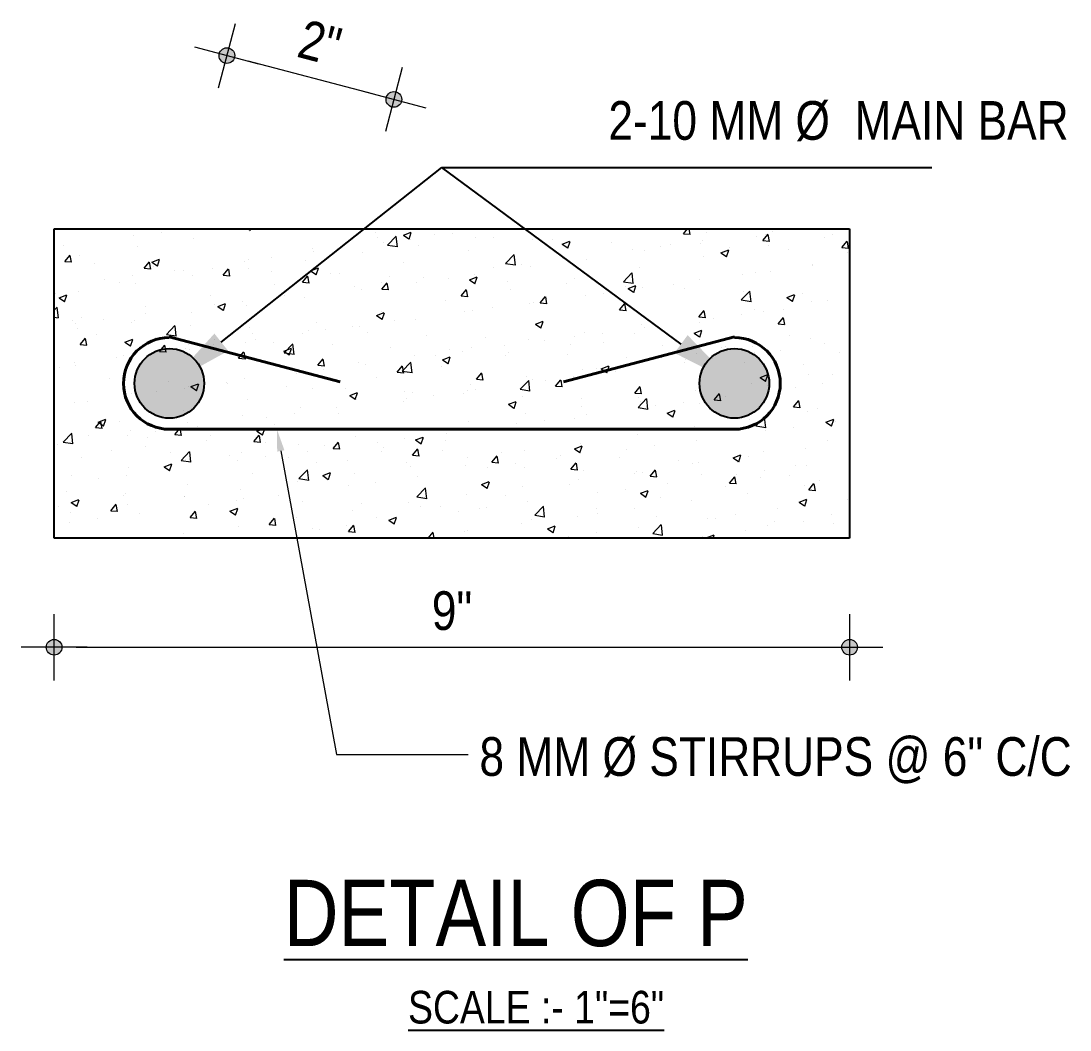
# Model space of a CAD drawing. Header units: inches. Extents: x 57837 to 133168, y 6972 to 27776.
# Drawn here: x 77756.4 to 77946.3, y 18409.7 to 18592.3 of the extents above; entities that cross this region are included whole.
import ezdxf

# ---------------------------------------------------------------- set-up
doc = ezdxf.new("R2010")
doc.units = ezdxf.units.IN
doc.header["$MEASUREMENT"] = 0
for name, color, linetype, lineweight in [('DIM', 2, 'Continuous', 13), ('HACTH', 153, 'Continuous', 5), ('main rod', 1, 'Continuous', 40), ('ROD', 1, 'Continuous', 40)]:
    doc.layers.add(name, color=color, linetype=linetype, lineweight=lineweight)
for name, color, linetype in [('ele', 3, 'Continuous'), ('elevation', 3, 'Continuous'), ('text', 255, 'Continuous')]:
    doc.layers.add(name, color=color, linetype=linetype)
doc.styles.get("Standard").update_dxf_attribs({"font": 'ARIALN.TTF', "height": 7})

msp = doc.modelspace()

# ---------------------------------------------------------------- hatches: boundary and pattern name
at = {"lineweight": 13}
h = msp.add_hatch(color=256, dxfattribs=at)
edge = h.paths.add_edge_path()
edge.add_arc((77793.72, 18586.07), 1.42, 165.2917, 525.2917)
h = msp.add_hatch(color=256, dxfattribs=at)
edge = h.paths.add_edge_path()
edge.add_arc((77823.95, 18578.13), 1.42, -14.7083, 345.2917)
h = msp.add_hatch(color=256, dxfattribs=at)
edge = h.paths.add_edge_path()
edge.add_arc((77762.45, 18478.97), 1.42, 180, 540)
h = msp.add_hatch(color=256, dxfattribs=at)
edge = h.paths.add_edge_path()
edge.add_arc((77906.45, 18478.97), 1.42, 0, 360)
at = {"layer": 'main rod'}
for points in [[(77789.6, 18526.73, 1), (77777, 18526.73, 1)], [(77789.6, 18526.73, 1), (77777, 18526.73, 1)], [(77891.89, 18526.73, 1), (77879.29, 18526.73, 1)]]:
    msp.add_hatch(color=256, dxfattribs=at).paths.add_polyline_path(points)

# ---------------------------------------------------------------- linework, layer by layer
at = {"lineweight": 13}
for p, q in [((77792.2, 18580.26), (77795.25, 18591.87)), ((77799.53, 18584.54), (77787.92, 18587.59)), ((77825.47, 18583.94), (77822.42, 18572.33)), ((77818.14, 18579.66), (77829.75, 18576.61)), ((77762.45, 18472.97), (77762.45, 18484.97)), ((77906.45, 18484.97), (77906.45, 18472.97)), ((77768.45, 18478.97), (77756.45, 18478.97)), ((77900.45, 18478.97), (77912.45, 18478.97))]:
    msp.add_line(p, q, dxfattribs=at)
for centre in [(77793.72, 18586.07), (77823.95, 18578.13), (77762.45, 18478.97), (77906.45, 18478.97)]:
    msp.add_circle(centre, 1.42, dxfattribs=at)
at = {"layer": 'DIM', "linetype": 'Continuous'}
for p, q in [((77820.08, 18579.15), (77797.59, 18585.05)), ((77766.45, 18478.97), (77902.45, 18478.97))]:
    msp.add_line(p, q, dxfattribs=at)
at = {"layer": 'DIM'}
for p, q in [((77803.49, 18514.5), (77813.57, 18459.58)), ((77813.57, 18459.58), (77837.42, 18459.58))]:
    msp.add_line(p, q, dxfattribs=at)
msp.add_solid([(77802.83, 18514.38), (77802.77, 18518.43), (77804.14, 18514.62)], dxfattribs=at)
at = {"layer": 'ele'}
for p, q in [((77762.45, 18554.73), (77906.45, 18554.73)), ((77762.45, 18498.73), (77762.45, 18554.73)), ((77906.45, 18554.73), (77906.45, 18498.73)), ((77906.45, 18498.73), (77762.45, 18498.73))]:
    msp.add_line(p, q, dxfattribs=at)
at = {"layer": 'elevation', "linetype": 'Continuous', "lineweight": -3}
for p, q in [((77792.71, 18534.18), (77832.6, 18565.78)), ((77832.6, 18565.78), (77921.35, 18565.78)), ((77875.93, 18533.85), (77832.6, 18565.78))]:
    msp.add_line(p, q, dxfattribs=at)
for centre in [(77783.3, 18526.73), (77783.3, 18526.73), (77885.59, 18526.73)]:
    msp.add_circle(centre, 6.3, dxfattribs=at)
for points in [[(77793.95, 18532.61), (77783.3, 18526.73), (77791.46, 18535.75)], [(77877.12, 18535.46), (77885.59, 18526.73), (77874.75, 18532.24)]]:
    msp.add_solid(points, dxfattribs=at)
at = {"layer": 'HACTH'}
for p, q in [((77776.87, 18553.44), (77776.87, 18553.44)), ((77781.87, 18554.1), (77781.87, 18554.1)), ((77797.55, 18554.73), (77797.93, 18554.47)), ((77797.83, 18554.16), (77797.83, 18554.16)), ((77797.94, 18554.42), (77798.05, 18554.73)), ((77809.94, 18554.53), (77809.94, 18554.53)), ((77820.62, 18554.08), (77820.62, 18554.08)), ((77822.8, 18551.76), (77824.36, 18553.38)), ((77824.6, 18551.44), (77824.37, 18553.34)), ((77825.68, 18553.54), (77827.08, 18554.08)), ((77825.68, 18553.54), (77826.67, 18552.87)), ((77826.69, 18552.82), (77827.09, 18554.03)), ((77831.3, 18553.63), (77831.3, 18553.63)), ((77834.61, 18553.84), (77834.61, 18553.84)), ((77838.74, 18553.19), (77838.74, 18553.19)), ((77841.97, 18553.17), (77841.97, 18553.17)), ((77849.01, 18554.6), (77849.01, 18554.6)), ((77860.71, 18554.71), (77860.71, 18554.71)), ((77869.79, 18554.51), (77869.79, 18554.51)), ((77876.37, 18553.82), (77877.13, 18554.73)), ((77876.37, 18553.82), (77877.56, 18553.72)), ((77877.58, 18553.66), (77877.38, 18554.73)), ((77880.46, 18554.06), (77880.46, 18554.06)), ((77889.62, 18553.41), (77889.62, 18553.41)), ((77890.71, 18552.57), (77891.68, 18553.72)), ((77891.14, 18553.61), (77891.14, 18553.61)), ((77891.92, 18552.41), (77891.69, 18553.66)), ((77892.41, 18554.26), (77892.41, 18554.26)), ((77901.82, 18553.15), (77901.82, 18553.15)), ((77903.34, 18553.71), (77903.34, 18553.71)), ((77764.23, 18551.78), (77764.23, 18551.78)), ((77777.46, 18551.47), (77777.46, 18551.47)), ((77787.73, 18552.88), (77787.73, 18552.88)), ((77820.93, 18553.09), (77820.93, 18553.09)), ((77822.03, 18552.19), (77822.03, 18552.19)), ((77822.8, 18551.76), (77824.58, 18551.48)), ((77827.04, 18552.85), (77827.04, 18552.85)), ((77828.35, 18551.69), (77828.35, 18551.69)), ((77849.05, 18552.7), (77849.05, 18552.7)), ((77852.65, 18552.72), (77852.65, 18552.72)), ((77854.42, 18551.94), (77855.82, 18552.48)), ((77854.42, 18551.94), (77855.42, 18551.27)), ((77855.43, 18551.22), (77855.84, 18552.42)), ((77863.33, 18552.27), (77863.33, 18552.27)), ((77872.2, 18551.6), (77872.2, 18551.6)), ((77874, 18551.82), (77874, 18551.82)), ((77879.52, 18552.13), (77879.52, 18552.13)), ((77879.77, 18552.6), (77879.77, 18552.6)), ((77884.68, 18551.37), (77884.68, 18551.37)), ((77890.71, 18552.57), (77891.91, 18552.47)), ((77891.68, 18551.71), (77891.68, 18551.71)), ((77905.06, 18551.31), (77906.02, 18552.46)), ((77905.06, 18551.31), (77906.25, 18551.21)), ((77906.27, 18551.15), (77906.04, 18552.41)), ((77764.38, 18548.82), (77765.35, 18549.97)), ((77765.59, 18548.66), (77765.36, 18549.91)), ((77767.07, 18549.97), (77767.07, 18549.97)), ((77801.82, 18549.53), (77801.82, 18549.53)), ((77809.26, 18551.09), (77809.26, 18551.09)), ((77809.4, 18550.53), (77809.4, 18550.53)), ((77818.25, 18550.41), (77818.25, 18550.41)), ((77837.38, 18550.7), (77837.38, 18550.7)), ((77844.15, 18548.45), (77845.71, 18550.07)), ((77845.94, 18548.13), (77845.72, 18550.03)), ((77867.19, 18550.94), (77867.19, 18550.94)), ((77869.25, 18550.72), (77869.25, 18550.72)), ((77880.01, 18549.71), (77880.01, 18549.71)), ((77883.16, 18550.34), (77884.56, 18550.88)), ((77883.16, 18550.34), (77884.16, 18549.67)), ((77884.17, 18549.61), (77884.58, 18550.82)), ((77895.36, 18550.92), (77895.36, 18550.92)), ((77906.03, 18550.47), (77906.03, 18550.47)), ((77764.38, 18548.82), (77765.58, 18548.72)), ((77769.72, 18548.4), (77769.72, 18548.4)), ((77778.73, 18547.57), (77779.69, 18548.72)), ((77778.73, 18547.57), (77779.92, 18547.46)), ((77779.94, 18547.41), (77779.7, 18548.66)), ((77780.13, 18548.7), (77781.53, 18549.23)), ((77780.13, 18548.7), (77781.13, 18548.02)), ((77780.4, 18547.95), (77780.4, 18547.95)), ((77781.14, 18547.97), (77781.55, 18549.18)), ((77791.07, 18547.5), (77791.07, 18547.5)), ((77793.07, 18546.31), (77794.04, 18547.46)), ((77796.82, 18548.87), (77796.82, 18548.87)), ((77797.59, 18547.5), (77797.59, 18547.5)), ((77797.6, 18549.09), (77797.6, 18549.09)), ((77807.98, 18549), (77807.98, 18549)), ((77808.87, 18547.09), (77810.28, 18547.63)), ((77809.88, 18546.37), (77810.29, 18547.58)), ((77825.72, 18548.7), (77825.72, 18548.7)), ((77841.98, 18547.62), (77841.98, 18547.62)), ((77844.15, 18548.45), (77845.93, 18548.17)), ((77846.99, 18548.28), (77846.99, 18548.28)), ((77848.76, 18547.94), (77848.76, 18547.94)), ((77854.56, 18549.28), (77854.56, 18549.28)), ((77858.86, 18549.22), (77858.86, 18549.22)), ((77868.35, 18547.71), (77868.35, 18547.71)), ((77899.73, 18548.03), (77899.73, 18548.03)), ((77899.77, 18548.25), (77899.77, 18548.25)), ((77771.6, 18545.55), (77771.6, 18545.55)), ((77776.61, 18546.21), (77776.61, 18546.21)), ((77784.19, 18547.21), (77784.19, 18547.21)), ((77785.93, 18547.09), (77785.93, 18547.09)), ((77787.49, 18546.22), (77787.49, 18546.22)), ((77793.07, 18546.31), (77794.27, 18546.21)), ((77794.28, 18546.15), (77794.05, 18547.4)), ((77801.75, 18547.05), (77801.75, 18547.05)), ((77807.42, 18545.06), (77808.38, 18546.21)), ((77808.63, 18544.9), (77808.39, 18546.15)), ((77808.87, 18547.09), (77809.87, 18546.42)), ((77812.42, 18546.6), (77812.42, 18546.6)), ((77814.05, 18546.7), (77814.05, 18546.7)), ((77823.1, 18546.15), (77823.1, 18546.15)), ((77829.35, 18545.96), (77829.35, 18545.96)), ((77833.78, 18545.69), (77833.78, 18545.69)), ((77837.62, 18545.49), (77839.02, 18546.03)), ((77838.49, 18546.53), (77838.49, 18546.53)), ((77838.63, 18544.77), (77839.03, 18545.97)), ((77856.68, 18545.71), (77856.68, 18545.71)), ((77865.49, 18545.14), (77867.05, 18546.76)), ((77867.29, 18544.82), (77867.06, 18546.72)), ((77887.14, 18546.37), (77887.14, 18546.37)), ((77889.38, 18546.75), (77889.38, 18546.75)), ((77892.15, 18547.03), (77892.15, 18547.03)), ((77774.27, 18545.08), (77774.27, 18545.08)), ((77777.22, 18544.81), (77777.22, 18544.81)), ((77802.39, 18544.7), (77802.39, 18544.7)), ((77807.42, 18545.06), (77808.61, 18544.95)), ((77816.77, 18544.3), (77816.77, 18544.3)), ((77818, 18543.75), (77818, 18543.75)), ((77821.76, 18543.8), (77822.73, 18544.95)), ((77821.76, 18543.8), (77822.96, 18543.7)), ((77821.77, 18544.96), (77821.77, 18544.96)), ((77822.97, 18543.64), (77822.74, 18544.89)), ((77828.11, 18545.03), (77828.11, 18545.03)), ((77836.11, 18542.55), (77837.07, 18543.7)), ((77837.32, 18542.39), (77837.09, 18543.64)), ((77837.62, 18545.49), (77838.61, 18544.82)), ((77844.45, 18545.24), (77844.45, 18545.24)), ((77845.02, 18543.7), (77845.02, 18543.7)), ((77855.13, 18544.79), (77855.13, 18544.79)), ((77865.49, 18545.14), (77867.27, 18544.86)), ((77865.81, 18544.34), (77865.81, 18544.34)), ((77866.36, 18543.89), (77867.76, 18544.43)), ((77866.36, 18543.89), (77867.35, 18543.22)), ((77866.94, 18543.71), (77866.94, 18543.71)), ((77867.37, 18543.16), (77867.77, 18544.37)), ((77869.01, 18544.06), (77869.01, 18544.06)), ((77874.51, 18544.71), (77874.51, 18544.71)), ((77876.48, 18543.89), (77876.48, 18543.89)), ((77879.28, 18545.47), (77879.28, 18545.47)), ((77762.61, 18543.08), (77762.61, 18543.08)), ((77763.33, 18542.24), (77764.73, 18542.78)), ((77763.33, 18542.24), (77764.32, 18541.57)), ((77764.34, 18541.52), (77764.74, 18542.73)), ((77766.83, 18543.31), (77766.83, 18543.31)), ((77790.73, 18542.69), (77790.73, 18542.69)), ((77804.14, 18542.64), (77804.14, 18542.64)), ((77807.73, 18542.34), (77807.73, 18542.34)), ((77836.11, 18542.55), (77837.3, 18542.44)), ((77850.45, 18541.29), (77851.42, 18542.44)), ((77851.66, 18541.13), (77851.43, 18542.38)), ((77858.62, 18542.56), (77858.62, 18542.56)), ((77861.93, 18543.05), (77861.93, 18543.05)), ((77886.84, 18541.83), (77888.4, 18543.45)), ((77886.84, 18541.83), (77888.62, 18541.55)), ((77887.16, 18543.44), (77887.16, 18543.44)), ((77888.63, 18541.51), (77888.41, 18543.4)), ((77895.1, 18542.29), (77896.5, 18542.83)), ((77895.1, 18542.29), (77896.1, 18541.62)), ((77896.11, 18541.56), (77896.52, 18542.77)), ((77897.84, 18542.99), (77897.84, 18542.99)), ((77902.51, 18541.78), (77902.51, 18541.78)), ((77762.45, 18539.97), (77762.98, 18540.52)), ((77763.21, 18538.57), (77762.99, 18540.47)), ((77779.06, 18540.69), (77779.06, 18540.69)), ((77791.56, 18540.98), (77791.56, 18540.98)), ((77792.07, 18540.64), (77793.47, 18541.18)), ((77792.07, 18540.64), (77793.07, 18539.97)), ((77793.08, 18539.92), (77793.48, 18541.13)), ((77796.56, 18541.64), (77796.56, 18541.64)), ((77797.35, 18540.84), (77797.35, 18540.84)), ((77833.36, 18541.7), (77833.36, 18541.7)), ((77838.25, 18539.87), (77838.25, 18539.87)), ((77841.73, 18540.39), (77841.73, 18540.39)), ((77848.52, 18541.28), (77848.52, 18541.28)), ((77849.3, 18541.39), (77849.3, 18541.39)), ((77850.45, 18541.29), (77851.65, 18541.19)), ((77864.8, 18540.04), (77865.76, 18541.18)), ((77864.8, 18540.04), (77865.99, 18539.93)), ((77866.01, 18539.88), (77865.78, 18541.13)), ((77879.14, 18538.78), (77880.11, 18539.93)), ((77880.35, 18538.62), (77880.12, 18539.87)), ((77889.14, 18540.09), (77889.14, 18540.09)), ((77894.46, 18540.14), (77894.46, 18540.14)), ((77899.52, 18541.59), (77899.52, 18541.59)), ((77762.45, 18538.74), (77763.2, 18538.62)), ((77765.82, 18538.18), (77765.82, 18538.18)), ((77767.4, 18538.69), (77767.4, 18538.69)), ((77771.35, 18538.32), (77771.35, 18538.32)), ((77776.98, 18538.15), (77776.98, 18538.15)), ((77778.92, 18539.32), (77778.92, 18539.32)), ((77787.24, 18539.56), (77787.24, 18539.56)), ((77820.81, 18539.04), (77822.21, 18539.58)), ((77820.81, 18539.04), (77821.81, 18538.37)), ((77821.69, 18539.7), (77821.69, 18539.7)), ((77821.82, 18538.31), (77822.23, 18539.52)), ((77824.09, 18538.07), (77824.09, 18538.07)), ((77827.86, 18538.37), (77827.86, 18538.37)), ((77836.72, 18539.73), (77836.72, 18539.73)), ((77849.56, 18537.44), (77850.96, 18537.98)), ((77850.56, 18536.71), (77850.97, 18537.92)), ((77879.03, 18538.81), (77879.03, 18538.81)), ((77879.14, 18538.78), (77880.34, 18538.68)), ((77881.88, 18538.48), (77881.88, 18538.48)), ((77886.89, 18539.14), (77886.89, 18539.14)), ((77890.85, 18539.78), (77890.85, 18539.78)), ((77893.49, 18537.53), (77894.45, 18538.67)), ((77894.7, 18537.37), (77894.47, 18538.62)), ((77766.34, 18537.66), (77766.34, 18537.66)), ((77766.59, 18536.65), (77766.59, 18536.65)), ((77776.5, 18537.73), (77776.5, 18537.73)), ((77782.77, 18535.59), (77784.32, 18537.21)), ((77784.56, 18535.26), (77784.34, 18537.16)), ((77787.18, 18537.28), (77787.18, 18537.28)), ((77797.85, 18536.83), (77797.85, 18536.83)), ((77808.53, 18536.38), (77808.53, 18536.38)), ((77810.03, 18537.7), (77810.03, 18537.7)), ((77811.51, 18536.41), (77811.51, 18536.41)), ((77816.51, 18537.07), (77816.51, 18537.07)), ((77817.76, 18537.09), (77817.76, 18537.09)), ((77849.56, 18537.44), (77850.55, 18536.77)), ((77868.77, 18537.4), (77868.77, 18537.4)), ((77869.25, 18536.82), (77869.25, 18536.82)), ((77878.3, 18535.84), (77879.7, 18536.38)), ((77879.19, 18537.78), (77879.19, 18537.78)), ((77879.31, 18535.11), (77879.71, 18536.32)), ((77893.49, 18537.53), (77894.68, 18537.42)), ((77767.16, 18533.78), (77768.12, 18534.93)), ((77768.37, 18533.62), (77768.13, 18534.87)), ((77770.04, 18535.49), (77770.04, 18535.49)), ((77775.27, 18534.19), (77776.67, 18534.73)), ((77775.27, 18534.19), (77776.26, 18533.52)), ((77776.27, 18533.47), (77776.68, 18534.67)), ((77780.72, 18535.04), (77780.72, 18535.04)), ((77782.77, 18535.59), (77784.54, 18535.31)), ((77791.39, 18534.59), (77791.39, 18534.59)), ((77797.1, 18534.18), (77797.1, 18534.18)), ((77798.37, 18535.69), (77798.37, 18535.69)), ((77798.88, 18534.75), (77798.88, 18534.75)), ((77802.07, 18534.14), (77802.07, 18534.14)), ((77807.49, 18535.68), (77807.49, 18535.68)), ((77819.21, 18535.93), (77819.21, 18535.93)), ((77829.88, 18535.47), (77829.88, 18535.47)), ((77840.56, 18535.02), (77840.56, 18535.02)), ((77848.28, 18534.62), (77848.28, 18534.62)), ((77851.24, 18534.57), (77851.24, 18534.57)), ((77856.67, 18535.16), (77856.67, 18535.16)), ((77858.38, 18535.9), (77858.38, 18535.9)), ((77861.68, 18535.82), (77861.68, 18535.82)), ((77861.91, 18534.12), (77861.91, 18534.12)), ((77867.52, 18535.77), (77867.52, 18535.77)), ((77878.3, 18535.84), (77879.29, 18535.17)), ((77895.64, 18535.39), (77895.64, 18535.39)), ((77899.28, 18534.93), (77899.28, 18534.93)), ((77767.16, 18533.78), (77768.35, 18533.67)), ((77781.5, 18532.52), (77782.47, 18533.67)), ((77781.5, 18532.52), (77782.7, 18532.42)), ((77782.71, 18532.36), (77782.48, 18533.62)), ((77786.29, 18533.09), (77786.29, 18533.09)), ((77786.7, 18533.69), (77786.7, 18533.69)), ((77787, 18532.9), (77787, 18532.9)), ((77791.3, 18533.75), (77791.3, 18533.75)), ((77795.85, 18531.27), (77796.81, 18532.42)), ((77797.06, 18531.11), (77796.82, 18532.36)), ((77804.01, 18532.59), (77805.41, 18533.13)), ((77804.01, 18532.59), (77805, 18531.92)), ((77804.11, 18532.28), (77805.67, 18533.9)), ((77804.11, 18532.28), (77805.89, 18532)), ((77805.02, 18531.86), (77805.42, 18533.07)), ((77805.9, 18531.95), (77805.68, 18533.85)), ((77812.75, 18533.69), (77812.75, 18533.69)), ((77823.42, 18533.24), (77823.42, 18533.24)), ((77834.1, 18532.79), (77834.1, 18532.79)), ((77836.46, 18532.5), (77836.46, 18532.5)), ((77838.01, 18533.21), (77838.01, 18533.21)), ((77844.04, 18533.5), (77844.04, 18533.5)), ((77844.78, 18532.34), (77844.78, 18532.34)), ((77855.86, 18533.77), (77855.86, 18533.77)), ((77872.59, 18533.67), (77872.59, 18533.67)), ((77883.27, 18533.22), (77883.27, 18533.22)), ((77883.98, 18533.38), (77883.98, 18533.38)), ((77888.89, 18533.43), (77888.89, 18533.43)), ((77889.2, 18532.25), (77889.2, 18532.25)), ((77893.94, 18532.77), (77893.94, 18532.77)), ((77901.83, 18533.91), (77901.83, 18533.91)), ((77904.62, 18532.32), (77904.62, 18532.32)), ((77766.09, 18530.43), (77766.09, 18530.43)), ((77773.66, 18531.43), (77773.66, 18531.43)), ((77775.04, 18531.69), (77775.04, 18531.69)), ((77776.73, 18531.5), (77776.73, 18531.5)), ((77795.85, 18531.27), (77797.04, 18531.16)), ((77810.19, 18530.01), (77811.16, 18531.16)), ((77811.4, 18529.85), (77811.17, 18531.11)), ((77817.52, 18530.43), (77817.52, 18530.43)), ((77825.46, 18528.97), (77827.01, 18530.59)), ((77827.25, 18528.64), (77827.03, 18530.54)), ((77827.62, 18531.71), (77827.62, 18531.71)), ((77831.46, 18531.84), (77831.46, 18531.84)), ((77832.75, 18530.99), (77834.15, 18531.53)), ((77832.75, 18530.99), (77833.75, 18530.32)), ((77833.76, 18530.26), (77834.16, 18531.47)), ((77844.19, 18531.77), (77844.19, 18531.77)), ((77855.45, 18531.89), (77855.45, 18531.89)), ((77866.13, 18531.43), (77866.13, 18531.43)), ((77868.52, 18530.74), (77868.52, 18530.74)), ((77872.31, 18531.38), (77872.31, 18531.38)), ((77876.62, 18530.59), (77876.62, 18530.59)), ((77876.81, 18530.98), (77876.81, 18530.98)), ((77878.79, 18532.15), (77878.79, 18532.15)), ((77881.63, 18531.25), (77881.63, 18531.25)), ((77887.48, 18530.53), (77887.48, 18530.53)), ((77763.37, 18529.69), (77763.37, 18529.69)), ((77766.35, 18530), (77766.35, 18530)), ((77806.25, 18528.52), (77806.25, 18528.52)), ((77807.25, 18529.03), (77807.25, 18529.03)), ((77810.19, 18530.01), (77811.39, 18529.91)), ((77811.25, 18529.18), (77811.25, 18529.18)), ((77818.83, 18530.18), (77818.83, 18530.18)), ((77824.54, 18528.76), (77825.5, 18529.91)), ((77824.54, 18528.76), (77825.73, 18528.65)), ((77825.46, 18528.97), (77827.23, 18528.69)), ((77825.75, 18528.6), (77825.51, 18529.85)), ((77832.53, 18529.77), (77832.53, 18529.77)), ((77838.88, 18527.5), (77839.85, 18528.65)), ((77840.09, 18527.34), (77839.86, 18528.6)), ((77858.13, 18529.24), (77858.13, 18529.24)), ((77860.65, 18529.38), (77860.65, 18529.38)), ((77861.49, 18529.39), (77862.89, 18529.92)), ((77861.49, 18529.39), (77862.49, 18528.72)), ((77862.5, 18528.66), (77862.91, 18529.87)), ((77863.99, 18528.93), (77863.99, 18528.93)), ((77898.16, 18530.08), (77898.16, 18530.08)), ((77772.52, 18527.56), (77772.52, 18527.56)), ((77783.2, 18527.11), (77783.2, 18527.11)), ((77787.2, 18526.14), (77788.6, 18526.68)), ((77788.21, 18525.41), (77788.62, 18526.62)), ((77793.61, 18526.86), (77793.61, 18526.86)), ((77793.87, 18526.66), (77793.87, 18526.66)), ((77796.86, 18527.53), (77796.86, 18527.53)), ((77820.87, 18527.77), (77820.87, 18527.77)), ((77837.76, 18526.56), (77837.76, 18526.56)), ((77838.88, 18527.5), (77840.08, 18527.4)), ((77846.8, 18525.66), (77848.36, 18527.28)), ((77848.03, 18527.96), (77848.03, 18527.96)), ((77848.59, 18525.33), (77848.37, 18527.23)), ((77848.99, 18527.38), (77848.99, 18527.38)), ((77851.41, 18527.27), (77851.41, 18527.27)), ((77853.23, 18526.25), (77854.19, 18527.4)), ((77854.44, 18526.09), (77854.21, 18527.34)), ((77856.42, 18527.93), (77856.42, 18527.93)), ((77888.65, 18526.77), (77888.65, 18526.77)), ((77890.24, 18527.79), (77891.64, 18528.32)), ((77890.24, 18527.79), (77891.23, 18527.11)), ((77891.24, 18527.06), (77891.65, 18528.27)), ((77899.04, 18528.27), (77899.04, 18528.27)), ((77901.58, 18526.68), (77901.58, 18526.68)), ((77903.28, 18528.39), (77903.28, 18528.39)), ((77776.49, 18524.84), (77776.49, 18524.84)), ((77781.03, 18525.2), (77781.03, 18525.2)), ((77786.04, 18525.86), (77786.04, 18525.86)), ((77786.76, 18526.25), (77786.76, 18526.25)), ((77787.2, 18526.14), (77788.2, 18525.47)), ((77804.55, 18526.21), (77804.55, 18526.21)), ((77809.2, 18525.76), (77809.2, 18525.76)), ((77815.23, 18525.76), (77815.23, 18525.76)), ((77815.95, 18524.54), (77817.35, 18525.08)), ((77816.95, 18523.81), (77817.36, 18525.02)), ((77825.9, 18525.31), (77825.9, 18525.31)), ((77827.38, 18525.06), (77827.38, 18525.06)), ((77836.58, 18524.86), (77836.58, 18524.86)), ((77837.32, 18525.38), (77837.32, 18525.38)), ((77838.78, 18525.61), (77838.78, 18525.61)), ((77846.8, 18525.66), (77848.58, 18525.38)), ((77853.23, 18526.25), (77854.42, 18526.14)), ((77867.57, 18524.99), (77868.54, 18526.14)), ((77867.57, 18524.99), (77868.77, 18524.89)), ((77868.78, 18524.83), (77868.55, 18526.09)), ((77878.55, 18525.49), (77878.55, 18525.49)), ((77881.92, 18523.74), (77882.88, 18524.89)), ((77883.13, 18523.58), (77882.9, 18524.83)), ((77891.62, 18526.39), (77891.62, 18526.39)), ((77896.57, 18526.02), (77896.57, 18526.02)), ((77766.1, 18523.34), (77766.1, 18523.34)), ((77768.4, 18523.54), (77768.4, 18523.54)), ((77797.54, 18523.76), (77797.54, 18523.76)), ((77815.95, 18524.54), (77816.94, 18523.87)), ((77817.27, 18523.78), (77817.27, 18523.78)), ((77825.66, 18523.37), (77825.66, 18523.37)), ((77826.2, 18523.95), (77826.2, 18523.95)), ((77831.2, 18524.61), (77831.2, 18524.61)), ((77844.69, 18522.94), (77846.09, 18523.47)), ((77844.69, 18522.94), (77845.68, 18522.27)), ((77845.7, 18522.21), (77846.1, 18523.42)), ((77847.26, 18524.41), (77847.26, 18524.41)), ((77857.93, 18523.96), (77857.93, 18523.96)), ((77868.15, 18522.35), (77869.7, 18523.97)), ((77868.28, 18524.09), (77868.28, 18524.09)), ((77868.61, 18523.5), (77868.61, 18523.5)), ((77869.94, 18522.02), (77869.72, 18523.92)), ((77876.37, 18523.36), (77876.37, 18523.36)), ((77879.29, 18523.05), (77879.29, 18523.05)), ((77879.95, 18524.38), (77879.95, 18524.38)), ((77881.92, 18523.74), (77883.11, 18523.63)), ((77883.94, 18524.36), (77883.94, 18524.36)), ((77896.26, 18522.48), (77897.23, 18523.63)), ((77897.47, 18522.32), (77897.24, 18523.58)), ((77785.88, 18521.76), (77785.88, 18521.76)), ((77796.62, 18520.87), (77796.62, 18520.87)), ((77805.99, 18521.29), (77805.99, 18521.29)), ((77807.01, 18522.37), (77807.01, 18522.37)), ((77813.57, 18522.29), (77813.57, 18522.29)), ((77814, 18521.37), (77814, 18521.37)), ((77847.79, 18521.31), (77847.79, 18521.31)), ((77857.89, 18522.59), (77857.89, 18522.59)), ((77858.73, 18521.04), (77858.73, 18521.04)), ((77868.15, 18522.35), (77869.92, 18522.07)), ((77868.29, 18522.38), (77868.29, 18522.38)), ((77871.36, 18522.71), (77871.36, 18522.71)), ((77873.43, 18521.33), (77874.83, 18521.87)), ((77873.43, 18521.33), (77874.43, 18520.66)), ((77874.44, 18520.61), (77874.85, 18521.82)), ((77889.96, 18522.6), (77889.96, 18522.6)), ((77896.26, 18522.48), (77897.46, 18522.38)), ((77898.79, 18521.62), (77898.79, 18521.62)), ((77900.64, 18522.15), (77900.64, 18522.15)), ((77769.93, 18518.73), (77770.9, 18519.88)), ((77770.4, 18519.69), (77771.8, 18520.23)), ((77770.4, 18519.69), (77771.39, 18519.02)), ((77771.14, 18518.57), (77770.91, 18519.83)), ((77771.41, 18518.96), (77771.81, 18520.17)), ((77774.21, 18519.76), (77774.21, 18519.76)), ((77786.52, 18519.59), (77786.52, 18519.59)), ((77788.35, 18518.97), (77788.35, 18518.97)), ((77800.98, 18520.64), (77800.98, 18520.64)), ((77802.33, 18519.37), (77802.33, 18519.37)), ((77837.52, 18519.9), (77837.52, 18519.9)), ((77846.15, 18519.39), (77846.15, 18519.39)), ((77851.15, 18520.04), (77851.15, 18520.04)), ((77856.63, 18520.38), (77856.63, 18520.38)), ((77888.41, 18520.12), (77888.41, 18520.12)), ((77889.49, 18519.04), (77891.05, 18520.66)), ((77889.49, 18519.04), (77891.27, 18518.76)), ((77891.28, 18518.71), (77891.06, 18520.61)), ((77902.17, 18519.73), (77903.57, 18520.27)), ((77902.17, 18519.73), (77903.17, 18519.06)), ((77903.18, 18519.01), (77903.59, 18520.21)), ((77903.89, 18519.79), (77903.89, 18519.79)), ((77762.55, 18517.76), (77762.55, 18517.76)), ((77764.07, 18516.11), (77765.63, 18517.73)), ((77765.86, 18515.78), (77765.64, 18517.68)), ((77768.63, 18517.34), (77768.63, 18517.34)), ((77769.93, 18518.73), (77771.13, 18518.63)), ((77775.77, 18517.32), (77775.77, 18517.32)), ((77776.25, 18518.18), (77776.25, 18518.18)), ((77780.78, 18517.98), (77780.78, 18517.98)), ((77784.28, 18517.48), (77785.24, 18518.63)), ((77784.28, 18517.48), (77785.47, 18517.37)), ((77785.49, 18517.32), (77785.25, 18518.57)), ((77790.67, 18517.37), (77790.67, 18517.37)), ((77798.62, 18516.22), (77799.59, 18517.37)), ((77799.14, 18518.09), (77800.54, 18518.63)), ((77799.14, 18518.09), (77800.14, 18517.42)), ((77799.83, 18516.06), (77799.6, 18517.32)), ((77800.15, 18517.36), (77800.56, 18518.57)), ((77817.03, 18517.12), (77817.03, 18517.12)), ((77827.13, 18518.4), (77827.13, 18518.4)), ((77827.88, 18516.49), (77829.28, 18517.02)), ((77833.52, 18517.72), (77833.52, 18517.72)), ((77844.96, 18518.38), (77844.96, 18518.38)), ((77868.04, 18517.43), (77868.04, 18517.43)), ((77878.3, 18518.84), (77878.3, 18518.84)), ((77891.31, 18518.14), (77891.31, 18518.14)), ((77896.32, 18518.8), (77896.32, 18518.8)), ((77763.14, 18515.65), (77763.14, 18515.65)), ((77764.07, 18516.11), (77765.85, 18515.83)), ((77765.86, 18516.68), (77765.86, 18516.68)), ((77779, 18515.37), (77779, 18515.37)), ((77779.3, 18516.89), (77779.3, 18516.89)), ((77789.98, 18516.44), (77789.98, 18516.44)), ((77798.62, 18516.22), (77799.82, 18516.12)), ((77800.66, 18515.99), (77800.66, 18515.99)), ((77806.76, 18515.71), (77806.76, 18515.71)), ((77811.33, 18515.54), (77811.33, 18515.54)), ((77812.97, 18514.97), (77813.93, 18516.12)), ((77814.18, 18514.81), (77813.94, 18516.06)), ((77820.93, 18516.07), (77820.93, 18516.07)), ((77825.94, 18516.73), (77825.94, 18516.73)), ((77827.88, 18516.49), (77828.88, 18515.81)), ((77828.89, 18515.76), (77829.3, 18516.97)), ((77833.3, 18516.38), (77833.3, 18516.38)), ((77856.63, 18514.88), (77858.03, 18515.42)), ((77857.64, 18514.16), (77858.04, 18515.37)), ((77857.65, 18515.93), (77857.65, 18515.93)), ((77871.11, 18515.48), (77871.11, 18515.48)), ((77878.68, 18516.47), (77878.68, 18516.47)), ((77902.45, 18516.45), (77902.45, 18516.45)), ((77767.34, 18513.36), (77767.34, 18513.36)), ((77772.84, 18514.66), (77772.84, 18514.66)), ((77783.52, 18514.21), (77783.52, 18514.21)), ((77785.42, 18512.8), (77786.98, 18514.42)), ((77787.21, 18512.47), (77786.99, 18514.37)), ((77794.2, 18513.76), (77794.2, 18513.76)), ((77796.37, 18514.21), (77796.37, 18514.21)), ((77800.73, 18513.41), (77800.73, 18513.41)), ((77804.87, 18513.3), (77804.87, 18513.3)), ((77808.3, 18514.4), (77808.3, 18514.4)), ((77812.97, 18514.97), (77814.16, 18514.86)), ((77821.63, 18514.37), (77821.63, 18514.37)), ((77822.01, 18515.09), (77822.01, 18515.09)), ((77827.31, 18513.71), (77828.28, 18514.86)), ((77827.31, 18513.71), (77828.51, 18513.61)), ((77828.52, 18513.55), (77828.29, 18514.81)), ((77832.69, 18514.64), (77832.69, 18514.64)), ((77837.28, 18513.24), (77837.28, 18513.24)), ((77841.66, 18512.46), (77842.62, 18513.61)), ((77842.87, 18512.3), (77842.64, 18513.55)), ((77843.36, 18514.19), (77843.36, 18514.19)), ((77847.55, 18514.65), (77847.55, 18514.65)), ((77854.04, 18513.74), (77854.04, 18513.74)), ((77856.63, 18514.88), (77857.62, 18514.21)), ((77864.71, 18513.28), (77864.71, 18513.28)), ((77866.1, 18514.82), (77866.1, 18514.82)), ((77885.37, 18513.28), (77886.77, 18513.82)), ((77885.37, 18513.28), (77886.36, 18512.61)), ((77886.38, 18512.56), (77886.78, 18513.76)), ((77888.16, 18513.46), (77888.16, 18513.46)), ((77890.79, 18514.45), (77890.79, 18514.45)), ((77898.55, 18514.96), (77898.55, 18514.96)), ((77776, 18511.52), (77776, 18511.52)), ((77782.34, 18511.64), (77783.74, 18512.17)), ((77782.34, 18511.64), (77783.33, 18510.97)), ((77783.35, 18510.91), (77783.75, 18512.12)), ((77785.42, 18512.8), (77787.2, 18512.52)), ((77786.27, 18512.93), (77786.27, 18512.93)), ((77795.72, 18512.75), (77795.72, 18512.75)), ((77809.97, 18512.37), (77809.97, 18512.37)), ((77815.55, 18512.85), (77815.55, 18512.85)), ((77826.23, 18512.4), (77826.23, 18512.4)), ((77826.89, 18511.74), (77826.89, 18511.74)), ((77836.9, 18511.95), (77836.9, 18511.95)), ((77840.89, 18511.5), (77840.89, 18511.5)), ((77841.66, 18512.46), (77842.85, 18512.35)), ((77845.89, 18512.16), (77845.89, 18512.16)), ((77847.58, 18511.5), (77847.58, 18511.5)), ((77853.47, 18513.15), (77853.47, 18513.15)), ((77856, 18511.2), (77856.97, 18512.35)), ((77857.21, 18511.04), (77856.98, 18512.3)), ((77875.39, 18512.83), (77875.39, 18512.83)), ((77878.06, 18512.18), (77878.06, 18512.18)), ((77879.13, 18512.45), (77879.13, 18512.45)), ((77886.07, 18512.38), (77886.07, 18512.38)), ((77896.74, 18511.93), (77896.74, 18511.93)), ((77898.63, 18511.9), (77898.63, 18511.9)), ((77765.62, 18510.02), (77765.62, 18510.02)), ((77770.51, 18509.43), (77770.51, 18509.43)), ((77775.52, 18510.09), (77775.52, 18510.09)), ((77783.09, 18511.08), (77783.09, 18511.08)), ((77798.31, 18510.37), (77798.31, 18510.37)), ((77806.76, 18509.49), (77808.32, 18511.11)), ((77806.76, 18509.49), (77808.54, 18509.21)), ((77808.55, 18509.16), (77808.33, 18511.06)), ((77811.08, 18510.04), (77812.48, 18510.57)), ((77811.08, 18510.04), (77812.08, 18509.36)), ((77812.09, 18509.31), (77812.49, 18510.52)), ((77816.79, 18510.46), (77816.79, 18510.46)), ((77828.25, 18509.83), (77828.25, 18509.83)), ((77856, 18511.2), (77857.2, 18511.1)), ((77858.26, 18511.05), (77858.26, 18511.05)), ((77867.46, 18510.45), (77867.46, 18510.45)), ((77867.79, 18510.77), (77867.79, 18510.77)), ((77868.93, 18510.6), (77868.93, 18510.6)), ((77870.35, 18509.95), (77871.31, 18511.1)), ((77870.35, 18509.95), (77871.54, 18509.84)), ((77871.56, 18509.79), (77871.33, 18511.04)), ((77879.61, 18510.15), (77879.61, 18510.15)), ((77884.69, 18508.69), (77885.66, 18509.84)), ((77885.9, 18508.53), (77885.67, 18509.79)), ((77886.05, 18510.25), (77886.05, 18510.25)), ((77890.28, 18509.7), (77890.28, 18509.7)), ((77891.06, 18510.91), (77891.06, 18510.91)), ((77895.58, 18510.06), (77895.58, 18510.06)), ((77786.64, 18508.37), (77786.64, 18508.37)), ((77796.13, 18507.55), (77796.13, 18507.55)), ((77806.52, 18509.05), (77806.52, 18509.05)), ((77815.67, 18508.18), (77815.67, 18508.18)), ((77820.68, 18508.84), (77820.68, 18508.84)), ((77828.11, 18506.17), (77829.67, 18507.8)), ((77829.9, 18505.85), (77829.68, 18507.75)), ((77839.82, 18508.43), (77841.22, 18508.97)), ((77839.82, 18508.43), (77840.82, 18507.76)), ((77840.83, 18507.71), (77841.24, 18508.92)), ((77847.3, 18507.99), (77847.3, 18507.99)), ((77855.8, 18508.45), (77855.8, 18508.45)), ((77857.4, 18509.27), (77857.4, 18509.27)), ((77865.84, 18507.59), (77865.84, 18507.59)), ((77873.42, 18508.58), (77873.42, 18508.58)), ((77883.92, 18508.06), (77883.92, 18508.06)), ((77884.69, 18508.69), (77885.89, 18508.59)), ((77898.31, 18508.3), (77898.31, 18508.3)), ((77899.04, 18507.44), (77900, 18508.59)), ((77900.25, 18507.28), (77900.02, 18508.53)), ((77900.96, 18509.24), (77900.96, 18509.24)), ((77764.65, 18507.18), (77764.65, 18507.18)), ((77765.53, 18505.19), (77766.93, 18505.72)), ((77766.54, 18504.46), (77766.95, 18505.67)), ((77774.98, 18506.36), (77774.98, 18506.36)), ((77775.32, 18506.73), (77775.32, 18506.73)), ((77786, 18506.28), (77786, 18506.28)), ((77786.03, 18506.27), (77786.03, 18506.27)), ((77796.68, 18505.82), (77796.68, 18505.82)), ((77803.04, 18506.52), (77803.04, 18506.52)), ((77828.11, 18506.17), (77829.89, 18505.9)), ((77837.03, 18506.58), (77837.03, 18506.58)), ((77844.14, 18506.44), (77844.14, 18506.44)), ((77860.84, 18506.93), (77860.84, 18506.93)), ((77868.57, 18506.83), (77869.97, 18507.37)), ((77868.57, 18506.83), (77869.56, 18506.16)), ((77869.57, 18506.11), (77869.98, 18507.31)), ((77872.26, 18506.06), (77872.26, 18506.06)), ((77887.92, 18506.8), (77887.92, 18506.8)), ((77897.31, 18505.23), (77898.71, 18505.77)), ((77898.32, 18504.5), (77898.72, 18505.71)), ((77899.04, 18507.44), (77900.23, 18507.33)), ((77906, 18505.68), (77906, 18505.68)), ((77763.32, 18504.36), (77763.32, 18504.36)), ((77765.53, 18505.19), (77766.53, 18504.52)), ((77772.71, 18503.69), (77773.67, 18504.84)), ((77773.92, 18503.53), (77773.68, 18504.78)), ((77775.76, 18504.86), (77775.76, 18504.86)), ((77790.46, 18504.86), (77790.46, 18504.86)), ((77794.28, 18503.58), (77795.68, 18504.12)), ((77795.28, 18502.86), (77795.69, 18504.07)), ((77795.47, 18505.52), (77795.47, 18505.52)), ((77807.35, 18505.37), (77807.35, 18505.37)), ((77816.54, 18503.8), (77816.54, 18503.8)), ((77818.03, 18504.92), (77818.03, 18504.92)), ((77826.65, 18505.08), (77826.65, 18505.08)), ((77828.71, 18504.47), (77828.71, 18504.47)), ((77832.47, 18504.44), (77832.47, 18504.44)), ((77839.38, 18504.02), (77839.38, 18504.02)), ((77840.63, 18504.27), (77840.63, 18504.27)), ((77848.21, 18505.27), (77848.21, 18505.27)), ((77849.45, 18502.86), (77851.01, 18504.49)), ((77851.24, 18502.54), (77851.02, 18504.44)), ((77860.59, 18504.05), (77860.59, 18504.05)), ((77867.55, 18504.11), (77867.55, 18504.11)), ((77877.82, 18505.52), (77877.82, 18505.52)), ((77893.37, 18504.02), (77893.37, 18504.02)), ((77897.31, 18505.23), (77898.3, 18504.56)), ((77765.37, 18503.36), (77765.37, 18503.36)), ((77770.26, 18502.2), (77770.26, 18502.2)), ((77772.71, 18503.69), (77773.9, 18503.59)), ((77777.83, 18503.2), (77777.83, 18503.2)), ((77787.05, 18502.43), (77788.02, 18503.58)), ((77787.05, 18502.43), (77788.25, 18502.33)), ((77788.26, 18502.27), (77788.03, 18503.53)), ((77794.28, 18503.58), (77795.27, 18502.91)), ((77801.4, 18501.18), (77802.36, 18502.33)), ((77802.61, 18501.02), (77802.37, 18502.27)), ((77806.28, 18502.39), (77806.28, 18502.39)), ((77820.81, 18502.44), (77820.81, 18502.44)), ((77822.99, 18501.95), (77822.99, 18501.95)), ((77823.02, 18501.98), (77824.42, 18502.52)), ((77823.02, 18501.98), (77824.01, 18501.31)), ((77824.03, 18501.26), (77824.43, 18502.46)), ((77835.62, 18503.61), (77835.62, 18503.61)), ((77848.93, 18502.05), (77848.93, 18502.05)), ((77849.45, 18502.86), (77851.23, 18502.59)), ((77850.06, 18503.57), (77850.06, 18503.57)), ((77857.16, 18502.61), (77857.16, 18502.61)), ((77860.74, 18503.12), (77860.74, 18503.12)), ((77871.41, 18502.67), (77871.41, 18502.67)), ((77880.79, 18502.36), (77880.79, 18502.36)), ((77882.09, 18502.22), (77882.09, 18502.22)), ((77885.79, 18503.02), (77885.79, 18503.02)), ((77903.22, 18503.06), (77903.22, 18503.06)), ((77765.25, 18501.54), (77765.25, 18501.54)), ((77795.89, 18500.89), (77795.89, 18500.89)), ((77801.4, 18501.18), (77802.59, 18501.07)), ((77809.14, 18500.44), (77809.14, 18500.44)), ((77810.41, 18500.29), (77810.41, 18500.29)), ((77815.42, 18500.95), (77815.42, 18500.95)), ((77815.74, 18499.92), (77816.71, 18501.07)), ((77816.95, 18499.76), (77816.72, 18501.02)), ((77837.26, 18500.05), (77837.26, 18500.05)), ((77847.06, 18501.33), (77847.06, 18501.33)), ((77851.76, 18500.38), (77853.16, 18500.92)), ((77851.76, 18500.38), (77852.76, 18499.71)), ((77852.77, 18499.65), (77853.17, 18500.86)), ((77868.16, 18500.7), (77868.16, 18500.7)), ((77870.8, 18499.55), (77872.35, 18501.18)), ((77872.59, 18499.23), (77872.37, 18501.13)), ((77887.68, 18500.14), (77887.68, 18500.14)), ((77891.56, 18501.06), (77891.56, 18501.06)), ((77892.77, 18501.76), (77892.77, 18501.76)), ((77898.06, 18501.64), (77898.06, 18501.64)), ((77903.44, 18501.31), (77903.44, 18501.31)), ((77785.79, 18499.61), (77785.79, 18499.61)), ((77815.74, 18499.92), (77816.94, 18499.82)), ((77830.14, 18498.73), (77831.05, 18499.82)), ((77831.26, 18498.73), (77831.06, 18499.76)), ((77836.79, 18499.92), (77836.79, 18499.92)), ((77855.58, 18499.04), (77855.58, 18499.04)), ((77860.58, 18499.7), (77860.58, 18499.7)), ((77870.8, 18499.55), (77872.58, 18499.28)), ((77877.58, 18498.86), (77877.58, 18498.86)), ((77879.89, 18499.06), (77879.89, 18499.06)), ((77880.5, 18498.78), (77881.9, 18499.32)), ((77880.5, 18498.78), (77880.57, 18498.73)), ((77881.74, 18498.73), (77881.92, 18499.26))]:
    msp.add_line(p, q, dxfattribs=at)
at = {"layer": 'ROD'}
for p, q in [((77814.25, 18527.01), (77783.3, 18535.13)), ((77854.64, 18527.01), (77885.59, 18535.13)), ((77885.59, 18518.43), (77783.3, 18518.43))]:
    msp.add_line(p, q, dxfattribs=at)
for centre, start, end in [((77783.3, 18526.73), 90, 270), ((77885.59, 18526.73), 270, 90)]:
    msp.add_arc(centre, 8.3, start, end, dxfattribs=at)

# ---------------------------------------------------------------- texts
at = {"layer": 'DIM'}
msp.add_text('2"', height=7, rotation=345.2917, dxfattribs=at).set_placement((77806.14, 18585.92))
msp.add_text('9"', height=7, dxfattribs=at).set_placement((77830.82, 18482.1))
at = {"layer": 'text'}
for s, height, p in [('2-10 MM Ø  MAIN BAR', 7, (77862.78, 18570.83)), ('8 MM Ø STIRRUPS @ 6" C/C', 7, (77839.44, 18455.69)), ('%%UDETAIL OF P', 12, (77804.01, 18424.87)), ('%%USCALE :- 1"=6"', 5.9064, (77826.51, 18410.86))]:
    msp.add_text(s, height=height, dxfattribs=at).set_placement(p)

doc.saveas('drawing.dxf')
